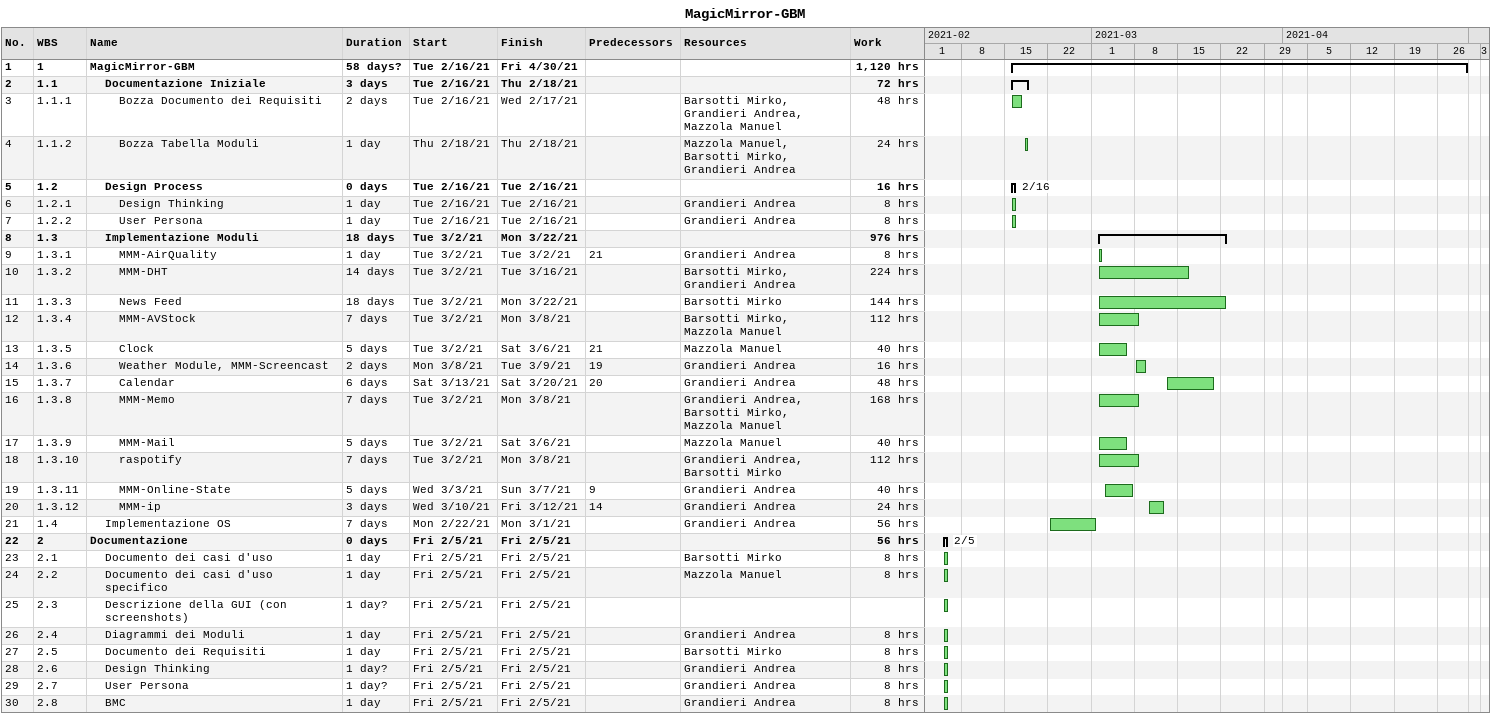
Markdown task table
MagicMirror-GBM

| ID | WBS | Task | Duration | Start | Finish | Predecessors | Resources | Work (h) |
|---|---|---|---|---|---|---|---|---|
| 1 | 1 | **MagicMirror-GBM** | 58d? | 2021-02-16 | 2021-04-30 |  |  | 1120 |
| 2 | 1.1 | **Documentazione Iniziale** | 3d | 2021-02-16 | 2021-02-18 |  |  | 72 |
| 3 | 1.1.1 | Bozza Documento dei Requisiti | 2d | 2021-02-16 | 2021-02-17 |  | Barsotti Mirko, Grandieri Andrea, Mazzola Manuel | 48 |
| 4 | 1.1.2 | Bozza Tabella Moduli | 1d | 2021-02-18 | 2021-02-18 |  | Mazzola Manuel, Barsotti Mirko, Grandieri Andrea | 24 |
| 5 | 1.2 | **Design Process** | 0d | 2021-02-16 | 2021-02-16 |  |  | 16 |
| 6 | 1.2.1 | Design Thinking | 1d | 2021-02-16 | 2021-02-16 |  | Grandieri Andrea | 8 |
| 7 | 1.2.2 | User Persona | 1d | 2021-02-16 | 2021-02-16 |  | Grandieri Andrea | 8 |
| 8 | 1.3 | **Implementazione Moduli** | 18d | 2021-03-02 | 2021-03-22 |  |  | 976 |
| 9 | 1.3.1 | MMM-AirQuality | 1d | 2021-03-02 | 2021-03-02 | 21 | Grandieri Andrea | 8 |
| 10 | 1.3.2 | MMM-DHT | 14d | 2021-03-02 | 2021-03-16 |  | Barsotti Mirko, Grandieri Andrea | 224 |
| 11 | 1.3.3 | News Feed | 18d | 2021-03-02 | 2021-03-22 |  | Barsotti Mirko | 144 |
| 12 | 1.3.4 | MMM-AVStock | 7d | 2021-03-02 | 2021-03-08 |  | Barsotti Mirko, Mazzola Manuel | 112 |
| 13 | 1.3.5 | Clock | 5d | 2021-03-02 | 2021-03-06 | 21 | Mazzola Manuel | 40 |
| 14 | 1.3.6 | Weather Module, MMM-Screencast | 2d | 2021-03-08 | 2021-03-09 | 19 | Grandieri Andrea | 16 |
| 15 | 1.3.7 | Calendar | 6d | 2021-03-13 | 2021-03-20 | 20 | Grandieri Andrea | 48 |
| 16 | 1.3.8 | MMM-Memo | 7d | 2021-03-02 | 2021-03-08 |  | Grandieri Andrea, Barsotti Mirko, Mazzola Manuel | 168 |
| 17 | 1.3.9 | MMM-Mail | 5d | 2021-03-02 | 2021-03-06 |  | Mazzola Manuel | 40 |
| 18 | 1.3.10 | raspotify | 7d | 2021-03-02 | 2021-03-08 |  | Grandieri Andrea, Barsotti Mirko | 112 |
| 19 | 1.3.11 | MMM-Online-State | 5d | 2021-03-03 | 2021-03-07 | 9 | Grandieri Andrea | 40 |
| 20 | 1.3.12 | MMM-ip | 3d | 2021-03-10 | 2021-03-12 | 14 | Grandieri Andrea | 24 |
| 21 | 1.4 | Implementazione OS | 7d | 2021-02-22 | 2021-03-01 |  | Grandieri Andrea | 56 |
| 22 | 2 | **Documentazione** | 0d | 2021-02-05 | 2021-02-05 |  |  | 56 |
| 23 | 2.1 | Documento dei casi d'uso | 1d | 2021-02-05 | 2021-02-05 |  | Barsotti Mirko | 8 |
| 24 | 2.2 | Documento dei casi d'uso specifico | 1d | 2021-02-05 | 2021-02-05 |  | Mazzola Manuel | 8 |
| 25 | 2.3 | Descrizione della GUI (con screenshots) | 1d? | 2021-02-05 | 2021-02-05 |  |  |  |
| 26 | 2.4 | Diagrammi dei Moduli | 1d | 2021-02-05 | 2021-02-05 |  | Grandieri Andrea | 8 |
| 27 | 2.5 | Documento dei Requisiti | 1d | 2021-02-05 | 2021-02-05 |  | Barsotti Mirko | 8 |
| 28 | 2.6 | Design Thinking | 1d? | 2021-02-05 | 2021-02-05 |  | Grandieri Andrea | 8 |
| 29 | 2.7 | User Persona | 1d? | 2021-02-05 | 2021-02-05 |  | Grandieri Andrea | 8 |
| 30 | 2.8 | BMC | 1d | 2021-02-05 | 2021-02-05 |  | Grandieri Andrea | 8 |
